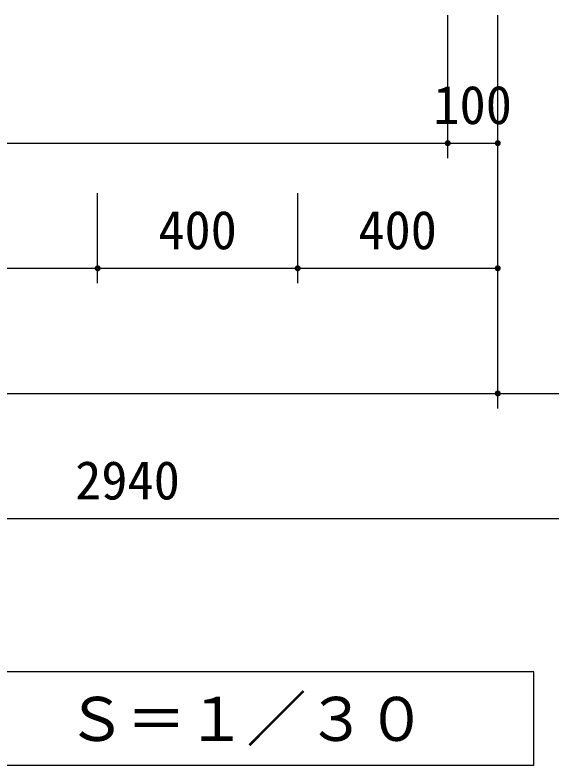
# Model space of a CAD drawing. Units: millimetres, scale not verified. Extents: x -8910 to 8910, y -6308 to 6308.
# Drawn here: x -5027 to -3955, y -4640 to -3142 of the extents above; entities that cross this region are included whole.
import ezdxf
from ezdxf.enums import TextEntityAlignment as Align

# ---------------------------------------------------------------- set-up
doc = ezdxf.new("R2010")
doc.units = ezdxf.units.MM
doc.header["$LTSCALE"] = 30
doc.layers.add('0-0_製作', color=5, linetype='Continuous', lineweight=25)
doc.layers.add('0-5_空気管', color=3, linetype='Continuous', lineweight=25)
doc.styles.add('ＭＳ ゴシック', font='')
doc.styles.get('ＭＳ ゴシック').set_extended_font_data('MS Gothic')

msp = doc.modelspace()

# ---------------------------------------------------------------- linework, layer by layer
at = {"layer": '0-0_製作', "color": 2}
for p, q in [((-4161.27, -3427.71), (-4161.27, -3141.59)), ((-4061.26, -3427.71), (-4061.26, -3141.59)), ((-4061.26, -3677.71), (-4061.26, -3397.71)), ((-4861.27, -3677.71), (-4861.27, -3497.71)), ((-4461.28, -3677.71), (-4461.28, -3497.71)), ((-4061.26, -3927.71), (-4061.26, -3647.71))]:
    msp.add_line(p, q, dxfattribs=at)
at = {"layer": '0-0_製作'}
for points in [[(-4167.25, -3397.33), (-4161.27, -3397.71), (-4167.27, -3397.71)], [(-4167.27, -3397.71), (-4163.12, -3403.41), (-4167.22, -3398.46)], [(-4167.27, -3397.71), (-4162.39, -3403.6), (-4163.12, -3403.41)], [(-4161.27, -3397.71), (-4162.39, -3403.6), (-4167.27, -3397.71)], [(-4167.16, -3396.58), (-4161.27, -3397.71), (-4167.25, -3397.33)], [(-4167.22, -3398.46), (-4163.82, -3403.13), (-4167.08, -3399.2)], [(-4167.22, -3398.46), (-4163.12, -3403.41), (-4163.82, -3403.13)], [(-4166.97, -3395.85), (-4161.27, -3397.71), (-4167.16, -3396.58)], [(-4167.08, -3399.2), (-4164.48, -3402.77), (-4166.84, -3399.91)], [(-4167.08, -3399.2), (-4163.82, -3403.13), (-4164.48, -3402.77)], [(-4166.69, -3395.15), (-4161.27, -3397.71), (-4166.97, -3395.85)], [(-4166.84, -3399.91), (-4165.09, -3402.33), (-4166.52, -3400.6)], [(-4166.84, -3399.91), (-4164.48, -3402.77), (-4165.09, -3402.33)], [(-4166.33, -3394.49), (-4161.27, -3397.71), (-4166.69, -3395.15)], [(-4166.52, -3400.6), (-4165.64, -3401.81), (-4166.12, -3401.23)], [(-4166.52, -3400.6), (-4165.09, -3402.33), (-4165.64, -3401.81)], [(-4165.89, -3393.88), (-4161.27, -3397.71), (-4166.33, -3394.49)], [(-4165.37, -3393.33), (-4161.27, -3397.71), (-4165.89, -3393.88)], [(-4164.79, -3392.85), (-4161.27, -3397.71), (-4165.37, -3393.33)], [(-4164.79, -3392.85), (-4161.27, -3391.71), (-4161.27, -3397.71)], [(-4164.16, -3392.45), (-4161.27, -3391.71), (-4164.79, -3392.85)], [(-4163.47, -3392.13), (-4161.27, -3391.71), (-4164.16, -3392.45)], [(-4162.76, -3391.89), (-4161.27, -3391.71), (-4163.47, -3392.13)], [(-4162.02, -3391.75), (-4161.27, -3391.71), (-4162.76, -3391.89)], [(-4161.27, -3397.71), (-4161.64, -3403.69), (-4162.39, -3403.6)], [(-4161.27, -3397.71), (-4161.27, -3403.71), (-4161.64, -3403.69)], [(-4161.27, -3391.71), (-4155.27, -3397.71), (-4161.27, -3397.71)], [(-4160.89, -3391.72), (-4155.27, -3397.71), (-4161.27, -3391.71)], [(-4161.27, -3397.71), (-4160.51, -3403.66), (-4161.27, -3403.71)], [(-4161.27, -3397.71), (-4159.77, -3403.52), (-4160.51, -3403.66)], [(-4161.27, -3397.71), (-4159.06, -3403.28), (-4159.77, -3403.52)], [(-4161.27, -3397.71), (-4158.37, -3402.96), (-4159.06, -3403.28)], [(-4161.27, -3397.71), (-4157.74, -3402.56), (-4158.37, -3402.96)], [(-4161.27, -3397.71), (-4157.16, -3402.08), (-4157.74, -3402.56)], [(-4155.27, -3397.71), (-4157.16, -3402.08), (-4161.27, -3397.71)], [(-4160.14, -3391.81), (-4155.27, -3397.71), (-4160.89, -3391.72)], [(-4159.41, -3392), (-4155.27, -3397.71), (-4160.14, -3391.81)], [(-4159.41, -3392), (-4155.31, -3396.95), (-4155.27, -3397.71)], [(-4158.71, -3392.28), (-4155.31, -3396.95), (-4159.41, -3392)], [(-4158.71, -3392.28), (-4155.45, -3396.21), (-4155.31, -3396.95)], [(-4158.05, -3392.64), (-4155.45, -3396.21), (-4158.71, -3392.28)], [(-4158.05, -3392.64), (-4155.69, -3395.5), (-4155.45, -3396.21)], [(-4157.44, -3393.08), (-4155.69, -3395.5), (-4158.05, -3392.64)], [(-4157.44, -3393.08), (-4156.01, -3394.81), (-4155.69, -3395.5)], [(-4156.89, -3393.6), (-4156.01, -3394.81), (-4157.44, -3393.08)], [(-4155.27, -3397.71), (-4156.64, -3401.53), (-4157.16, -3402.08)], [(-4156.89, -3393.6), (-4156.41, -3394.18), (-4156.01, -3394.81)], [(-4155.27, -3397.71), (-4156.2, -3400.92), (-4156.64, -3401.53)], [(-4155.27, -3397.71), (-4155.84, -3400.26), (-4156.2, -3400.92)], [(-4155.27, -3397.71), (-4155.56, -3399.56), (-4155.84, -3400.26)], [(-4155.27, -3397.71), (-4155.37, -3398.83), (-4155.56, -3399.56)], [(-4155.27, -3397.71), (-4155.28, -3398.08), (-4155.37, -3398.83)], [(-4067.25, -3397.33), (-4061.26, -3397.71), (-4067.26, -3397.71)], [(-4067.26, -3397.71), (-4062.39, -3403.6), (-4067.22, -3398.46)], [(-4067.26, -3397.71), (-4061.64, -3403.69), (-4062.39, -3403.6)], [(-4061.26, -3397.71), (-4061.64, -3403.69), (-4067.26, -3397.71)], [(-4067.16, -3396.58), (-4061.26, -3397.71), (-4067.25, -3397.33)], [(-4067.22, -3398.46), (-4063.12, -3403.41), (-4067.08, -3399.2)], [(-4067.22, -3398.46), (-4062.39, -3403.6), (-4063.12, -3403.41)], [(-4066.97, -3395.85), (-4061.26, -3397.71), (-4067.16, -3396.58)], [(-4067.08, -3399.2), (-4063.82, -3403.13), (-4066.84, -3399.91)], [(-4067.08, -3399.2), (-4063.12, -3403.41), (-4063.82, -3403.13)], [(-4066.69, -3395.15), (-4061.26, -3397.71), (-4066.97, -3395.85)], [(-4066.84, -3399.91), (-4064.48, -3402.77), (-4066.52, -3400.6)], [(-4066.84, -3399.91), (-4063.82, -3403.13), (-4064.48, -3402.77)], [(-4066.33, -3394.49), (-4061.26, -3397.71), (-4066.69, -3395.15)], [(-4066.52, -3400.6), (-4065.09, -3402.33), (-4066.12, -3401.23)], [(-4066.52, -3400.6), (-4064.48, -3402.77), (-4065.09, -3402.33)], [(-4065.89, -3393.88), (-4061.26, -3397.71), (-4066.33, -3394.49)], [(-4066.12, -3401.23), (-4065.09, -3402.33), (-4065.64, -3401.81)], [(-4065.37, -3393.33), (-4061.26, -3397.71), (-4065.89, -3393.88)], [(-4064.79, -3392.85), (-4061.26, -3397.71), (-4065.37, -3393.33)], [(-4064.79, -3392.85), (-4061.26, -3391.71), (-4061.26, -3397.71)], [(-4064.16, -3392.45), (-4061.26, -3391.71), (-4064.79, -3392.85)], [(-4063.47, -3392.13), (-4061.26, -3391.71), (-4064.16, -3392.45)], [(-4062.76, -3391.89), (-4061.26, -3391.71), (-4063.47, -3392.13)], [(-4062.02, -3391.75), (-4061.26, -3391.71), (-4062.76, -3391.89)], [(-4061.26, -3397.71), (-4061.26, -3403.71), (-4061.64, -3403.69)], [(-4061.26, -3391.71), (-4055.26, -3397.71), (-4061.26, -3397.71)], [(-4060.89, -3391.72), (-4055.26, -3397.71), (-4061.26, -3391.71)], [(-4061.26, -3397.71), (-4060.51, -3403.66), (-4061.26, -3403.71)], [(-4061.26, -3397.71), (-4059.77, -3403.52), (-4060.51, -3403.66)], [(-4061.26, -3397.71), (-4059.06, -3403.28), (-4059.77, -3403.52)], [(-4061.26, -3397.71), (-4058.37, -3402.96), (-4059.06, -3403.28)], [(-4061.26, -3397.71), (-4057.74, -3402.56), (-4058.37, -3402.96)], [(-4061.26, -3397.71), (-4057.16, -3402.08), (-4057.74, -3402.56)], [(-4055.26, -3397.71), (-4057.16, -3402.08), (-4061.26, -3397.71)], [(-4060.14, -3391.81), (-4055.26, -3397.71), (-4060.89, -3391.72)], [(-4060.14, -3391.81), (-4055.31, -3396.95), (-4055.26, -3397.71)], [(-4059.41, -3392), (-4055.31, -3396.95), (-4060.14, -3391.81)], [(-4059.41, -3392), (-4055.45, -3396.21), (-4055.31, -3396.95)], [(-4058.71, -3392.28), (-4055.45, -3396.21), (-4059.41, -3392)], [(-4058.71, -3392.28), (-4055.69, -3395.5), (-4055.45, -3396.21)], [(-4058.05, -3392.64), (-4055.69, -3395.5), (-4058.71, -3392.28)], [(-4058.05, -3392.64), (-4056.01, -3394.81), (-4055.69, -3395.5)], [(-4057.44, -3393.08), (-4056.01, -3394.81), (-4058.05, -3392.64)], [(-4057.44, -3393.08), (-4056.41, -3394.18), (-4056.01, -3394.81)], [(-4056.89, -3393.6), (-4056.41, -3394.18), (-4057.44, -3393.08)], [(-4055.26, -3397.71), (-4056.64, -3401.53), (-4057.16, -3402.08)], [(-4055.26, -3397.71), (-4056.2, -3400.92), (-4056.64, -3401.53)], [(-4055.26, -3397.71), (-4055.84, -3400.26), (-4056.2, -3400.92)], [(-4055.26, -3397.71), (-4055.56, -3399.56), (-4055.84, -3400.26)], [(-4055.26, -3397.71), (-4055.37, -3398.83), (-4055.56, -3399.56)], [(-4055.26, -3397.71), (-4055.28, -3398.08), (-4055.37, -3398.83)], [(-4867.25, -3647.33), (-4861.27, -3647.71), (-4867.27, -3647.71)], [(-4867.27, -3647.71), (-4863.12, -3653.41), (-4867.22, -3648.46)], [(-4867.27, -3647.71), (-4862.39, -3653.6), (-4863.12, -3653.41)], [(-4861.27, -3647.71), (-4862.39, -3653.6), (-4867.27, -3647.71)], [(-4867.16, -3646.58), (-4861.27, -3647.71), (-4867.25, -3647.33)], [(-4867.22, -3648.46), (-4863.82, -3653.13), (-4867.08, -3649.2)], [(-4867.22, -3648.46), (-4863.12, -3653.41), (-4863.82, -3653.13)], [(-4866.97, -3645.85), (-4861.27, -3647.71), (-4867.16, -3646.58)], [(-4867.08, -3649.2), (-4864.48, -3652.77), (-4866.84, -3649.91)], [(-4867.08, -3649.2), (-4863.82, -3653.13), (-4864.48, -3652.77)], [(-4866.69, -3645.15), (-4861.27, -3647.71), (-4866.97, -3645.85)], [(-4866.84, -3649.91), (-4865.09, -3652.33), (-4866.52, -3650.6)], [(-4866.84, -3649.91), (-4864.48, -3652.77), (-4865.09, -3652.33)], [(-4866.33, -3644.49), (-4861.27, -3647.71), (-4866.69, -3645.15)], [(-4866.52, -3650.6), (-4865.64, -3651.81), (-4866.12, -3651.23)], [(-4866.52, -3650.6), (-4865.09, -3652.33), (-4865.64, -3651.81)], [(-4865.89, -3643.88), (-4861.27, -3647.71), (-4866.33, -3644.49)], [(-4865.37, -3643.33), (-4861.27, -3647.71), (-4865.89, -3643.88)], [(-4864.79, -3642.85), (-4861.27, -3647.71), (-4865.37, -3643.33)], [(-4864.79, -3642.85), (-4861.27, -3641.71), (-4861.27, -3647.71)], [(-4864.16, -3642.45), (-4861.27, -3641.71), (-4864.79, -3642.85)], [(-4863.47, -3642.13), (-4861.27, -3641.71), (-4864.16, -3642.45)], [(-4862.76, -3641.89), (-4861.27, -3641.71), (-4863.47, -3642.13)], [(-4862.02, -3641.75), (-4861.27, -3641.71), (-4862.76, -3641.89)], [(-4861.27, -3647.71), (-4861.64, -3653.69), (-4862.39, -3653.6)], [(-4861.27, -3647.71), (-4861.27, -3653.71), (-4861.64, -3653.69)], [(-4861.27, -3641.71), (-4855.27, -3647.71), (-4861.27, -3647.71)], [(-4860.89, -3641.72), (-4855.27, -3647.71), (-4861.27, -3641.71)], [(-4861.27, -3647.71), (-4860.51, -3653.66), (-4861.27, -3653.71)], [(-4861.27, -3647.71), (-4859.77, -3653.52), (-4860.51, -3653.66)], [(-4861.27, -3647.71), (-4859.06, -3653.28), (-4859.77, -3653.52)], [(-4861.27, -3647.71), (-4858.37, -3652.96), (-4859.06, -3653.28)], [(-4861.27, -3647.71), (-4857.74, -3652.56), (-4858.37, -3652.96)], [(-4861.27, -3647.71), (-4857.16, -3652.08), (-4857.74, -3652.56)], [(-4855.27, -3647.71), (-4857.16, -3652.08), (-4861.27, -3647.71)], [(-4860.14, -3641.81), (-4855.27, -3647.71), (-4860.89, -3641.72)], [(-4859.41, -3642), (-4855.27, -3647.71), (-4860.14, -3641.81)], [(-4859.41, -3642), (-4855.31, -3646.95), (-4855.27, -3647.71)], [(-4858.71, -3642.28), (-4855.31, -3646.95), (-4859.41, -3642)], [(-4858.71, -3642.28), (-4855.45, -3646.21), (-4855.31, -3646.95)], [(-4858.05, -3642.64), (-4855.45, -3646.21), (-4858.71, -3642.28)], [(-4858.05, -3642.64), (-4855.69, -3645.5), (-4855.45, -3646.21)], [(-4857.44, -3643.08), (-4855.69, -3645.5), (-4858.05, -3642.64)], [(-4857.44, -3643.08), (-4856.01, -3644.81), (-4855.69, -3645.5)], [(-4856.89, -3643.6), (-4856.01, -3644.81), (-4857.44, -3643.08)], [(-4855.27, -3647.71), (-4856.64, -3651.53), (-4857.16, -3652.08)], [(-4856.89, -3643.6), (-4856.41, -3644.18), (-4856.01, -3644.81)], [(-4855.27, -3647.71), (-4856.2, -3650.92), (-4856.64, -3651.53)], [(-4855.27, -3647.71), (-4855.84, -3650.26), (-4856.2, -3650.92)], [(-4855.27, -3647.71), (-4855.56, -3649.56), (-4855.84, -3650.26)], [(-4855.27, -3647.71), (-4855.37, -3648.83), (-4855.56, -3649.56)], [(-4855.27, -3647.71), (-4855.28, -3648.08), (-4855.37, -3648.83)], [(-4467.27, -3647.33), (-4461.28, -3647.71), (-4467.28, -3647.71)], [(-4467.28, -3647.71), (-4463.13, -3653.41), (-4467.23, -3648.46)], [(-4467.28, -3647.71), (-4462.4, -3653.6), (-4463.13, -3653.41)], [(-4461.28, -3647.71), (-4462.4, -3653.6), (-4467.28, -3647.71)], [(-4467.17, -3646.58), (-4461.28, -3647.71), (-4467.27, -3647.33)], [(-4467.23, -3648.46), (-4463.83, -3653.13), (-4467.09, -3649.2)], [(-4467.23, -3648.46), (-4463.13, -3653.41), (-4463.83, -3653.13)], [(-4466.98, -3645.85), (-4461.28, -3647.71), (-4467.17, -3646.58)], [(-4467.09, -3649.2), (-4464.49, -3652.77), (-4466.86, -3649.91)], [(-4467.09, -3649.2), (-4463.83, -3653.13), (-4464.49, -3652.77)], [(-4466.71, -3645.15), (-4461.28, -3647.71), (-4466.98, -3645.85)], [(-4466.86, -3649.91), (-4465.1, -3652.33), (-4466.54, -3650.6)], [(-4466.86, -3649.91), (-4464.49, -3652.77), (-4465.1, -3652.33)], [(-4466.34, -3644.49), (-4461.28, -3647.71), (-4466.71, -3645.15)], [(-4466.54, -3650.6), (-4465.65, -3651.81), (-4466.13, -3651.23)], [(-4466.54, -3650.6), (-4465.1, -3652.33), (-4465.65, -3651.81)], [(-4465.9, -3643.88), (-4461.28, -3647.71), (-4466.34, -3644.49)], [(-4465.38, -3643.33), (-4461.28, -3647.71), (-4465.9, -3643.88)], [(-4464.8, -3642.85), (-4461.28, -3647.71), (-4465.38, -3643.33)], [(-4464.8, -3642.85), (-4461.28, -3641.71), (-4461.28, -3647.71)], [(-4464.17, -3642.45), (-4461.28, -3641.71), (-4464.8, -3642.85)], [(-4463.49, -3642.13), (-4461.28, -3641.71), (-4464.17, -3642.45)], [(-4462.77, -3641.89), (-4461.28, -3641.71), (-4463.49, -3642.13)], [(-4462.03, -3641.75), (-4461.28, -3641.71), (-4462.77, -3641.89)], [(-4461.28, -3647.71), (-4461.65, -3653.69), (-4462.4, -3653.6)], [(-4461.28, -3647.71), (-4461.28, -3653.71), (-4461.65, -3653.69)], [(-4461.28, -3641.71), (-4455.28, -3647.71), (-4461.28, -3647.71)], [(-4460.9, -3641.72), (-4455.28, -3647.71), (-4461.28, -3641.71)], [(-4461.28, -3647.71), (-4460.53, -3653.66), (-4461.28, -3653.71)], [(-4461.28, -3647.71), (-4459.79, -3653.52), (-4460.53, -3653.66)], [(-4461.28, -3647.71), (-4459.07, -3653.28), (-4459.79, -3653.52)], [(-4461.28, -3647.71), (-4458.39, -3652.96), (-4459.07, -3653.28)], [(-4461.28, -3647.71), (-4457.75, -3652.56), (-4458.39, -3652.96)], [(-4461.28, -3647.71), (-4457.17, -3652.08), (-4457.75, -3652.56)], [(-4455.28, -3647.71), (-4457.17, -3652.08), (-4461.28, -3647.71)], [(-4460.15, -3641.81), (-4455.28, -3647.71), (-4460.9, -3641.72)], [(-4459.42, -3642), (-4455.28, -3647.71), (-4460.15, -3641.81)], [(-4459.42, -3642), (-4455.32, -3646.95), (-4455.28, -3647.71)], [(-4458.72, -3642.28), (-4455.32, -3646.95), (-4459.42, -3642)], [(-4458.72, -3642.28), (-4455.47, -3646.21), (-4455.32, -3646.95)], [(-4458.06, -3642.64), (-4455.47, -3646.21), (-4458.72, -3642.28)], [(-4458.06, -3642.64), (-4455.7, -3645.5), (-4455.47, -3646.21)], [(-4457.45, -3643.08), (-4455.7, -3645.5), (-4458.06, -3642.64)], [(-4457.45, -3643.08), (-4456.02, -3644.81), (-4455.7, -3645.5)], [(-4456.9, -3643.6), (-4456.02, -3644.81), (-4457.45, -3643.08)], [(-4455.28, -3647.71), (-4456.65, -3651.53), (-4457.17, -3652.08)], [(-4456.9, -3643.6), (-4456.42, -3644.18), (-4456.02, -3644.81)], [(-4455.28, -3647.71), (-4456.21, -3650.92), (-4456.65, -3651.53)], [(-4455.28, -3647.71), (-4455.85, -3650.26), (-4456.21, -3650.92)], [(-4455.28, -3647.71), (-4455.57, -3649.56), (-4455.85, -3650.26)], [(-4455.28, -3647.71), (-4455.38, -3648.83), (-4455.57, -3649.56)], [(-4455.28, -3647.71), (-4455.29, -3648.08), (-4455.38, -3648.83)], [(-4067.25, -3647.33), (-4061.26, -3647.71), (-4067.26, -3647.71)], [(-4067.26, -3647.71), (-4062.39, -3653.6), (-4067.22, -3648.46)], [(-4067.26, -3647.71), (-4061.64, -3653.69), (-4062.39, -3653.6)], [(-4061.26, -3647.71), (-4061.64, -3653.69), (-4067.26, -3647.71)], [(-4067.16, -3646.58), (-4061.26, -3647.71), (-4067.25, -3647.33)], [(-4067.22, -3648.46), (-4063.12, -3653.41), (-4067.08, -3649.2)], [(-4067.22, -3648.46), (-4062.39, -3653.6), (-4063.12, -3653.41)], [(-4066.97, -3645.85), (-4061.26, -3647.71), (-4067.16, -3646.58)], [(-4067.08, -3649.2), (-4063.82, -3653.13), (-4066.84, -3649.91)], [(-4067.08, -3649.2), (-4063.12, -3653.41), (-4063.82, -3653.13)], [(-4066.69, -3645.15), (-4061.26, -3647.71), (-4066.97, -3645.85)], [(-4066.84, -3649.91), (-4064.48, -3652.77), (-4066.52, -3650.6)], [(-4066.84, -3649.91), (-4063.82, -3653.13), (-4064.48, -3652.77)], [(-4066.33, -3644.49), (-4061.26, -3647.71), (-4066.69, -3645.15)], [(-4066.52, -3650.6), (-4065.09, -3652.33), (-4066.12, -3651.23)], [(-4066.52, -3650.6), (-4064.48, -3652.77), (-4065.09, -3652.33)], [(-4065.89, -3643.88), (-4061.26, -3647.71), (-4066.33, -3644.49)], [(-4066.12, -3651.23), (-4065.09, -3652.33), (-4065.64, -3651.81)], [(-4065.37, -3643.33), (-4061.26, -3647.71), (-4065.89, -3643.88)], [(-4064.79, -3642.85), (-4061.26, -3647.71), (-4065.37, -3643.33)], [(-4064.79, -3642.85), (-4061.26, -3641.71), (-4061.26, -3647.71)], [(-4064.16, -3642.45), (-4061.26, -3641.71), (-4064.79, -3642.85)], [(-4063.47, -3642.13), (-4061.26, -3641.71), (-4064.16, -3642.45)], [(-4062.76, -3641.89), (-4061.26, -3641.71), (-4063.47, -3642.13)], [(-4062.02, -3641.75), (-4061.26, -3641.71), (-4062.76, -3641.89)], [(-4061.26, -3647.71), (-4061.26, -3653.71), (-4061.64, -3653.69)], [(-4061.26, -3641.71), (-4055.26, -3647.71), (-4061.26, -3647.71)], [(-4060.89, -3641.72), (-4055.26, -3647.71), (-4061.26, -3641.71)], [(-4061.26, -3647.71), (-4060.51, -3653.66), (-4061.26, -3653.71)], [(-4061.26, -3647.71), (-4059.77, -3653.52), (-4060.51, -3653.66)], [(-4061.26, -3647.71), (-4059.06, -3653.28), (-4059.77, -3653.52)], [(-4061.26, -3647.71), (-4058.37, -3652.96), (-4059.06, -3653.28)], [(-4061.26, -3647.71), (-4057.74, -3652.56), (-4058.37, -3652.96)], [(-4061.26, -3647.71), (-4057.16, -3652.08), (-4057.74, -3652.56)], [(-4055.26, -3647.71), (-4057.16, -3652.08), (-4061.26, -3647.71)], [(-4060.14, -3641.81), (-4055.26, -3647.71), (-4060.89, -3641.72)], [(-4060.14, -3641.81), (-4055.31, -3646.95), (-4055.26, -3647.71)], [(-4059.41, -3642), (-4055.31, -3646.95), (-4060.14, -3641.81)], [(-4059.41, -3642), (-4055.45, -3646.21), (-4055.31, -3646.95)], [(-4058.71, -3642.28), (-4055.45, -3646.21), (-4059.41, -3642)], [(-4058.71, -3642.28), (-4055.69, -3645.5), (-4055.45, -3646.21)], [(-4058.05, -3642.64), (-4055.69, -3645.5), (-4058.71, -3642.28)], [(-4058.05, -3642.64), (-4056.01, -3644.81), (-4055.69, -3645.5)], [(-4057.44, -3643.08), (-4056.01, -3644.81), (-4058.05, -3642.64)], [(-4057.44, -3643.08), (-4056.41, -3644.18), (-4056.01, -3644.81)], [(-4056.89, -3643.6), (-4056.41, -3644.18), (-4057.44, -3643.08)], [(-4055.26, -3647.71), (-4056.64, -3651.53), (-4057.16, -3652.08)], [(-4055.26, -3647.71), (-4056.2, -3650.92), (-4056.64, -3651.53)], [(-4055.26, -3647.71), (-4055.84, -3650.26), (-4056.2, -3650.92)], [(-4055.26, -3647.71), (-4055.56, -3649.56), (-4055.84, -3650.26)], [(-4055.26, -3647.71), (-4055.37, -3648.83), (-4055.56, -3649.56)], [(-4055.26, -3647.71), (-4055.28, -3648.08), (-4055.37, -3648.83)], [(-4066.97, -3895.85), (-4061.26, -3897.71), (-4067.16, -3896.58)], [(-4066.69, -3895.15), (-4061.26, -3897.71), (-4066.97, -3895.85)], [(-4066.33, -3894.49), (-4061.26, -3897.71), (-4066.69, -3895.15)], [(-4065.89, -3893.88), (-4061.26, -3897.71), (-4066.33, -3894.49)], [(-4065.37, -3893.33), (-4061.26, -3897.71), (-4065.89, -3893.88)], [(-4065.37, -3893.33), (-4061.26, -3891.71), (-4061.26, -3897.71)], [(-4064.79, -3892.85), (-4061.26, -3891.71), (-4065.37, -3893.33)], [(-4064.16, -3892.45), (-4061.26, -3891.71), (-4064.79, -3892.85)], [(-4063.47, -3892.13), (-4061.26, -3891.71), (-4064.16, -3892.45)], [(-4062.76, -3891.89), (-4061.26, -3891.71), (-4063.47, -3892.13)], [(-4062.02, -3891.75), (-4061.26, -3891.71), (-4062.76, -3891.89)], [(-4061.26, -3891.71), (-4055.26, -3897.71), (-4061.26, -3897.71)], [(-4060.89, -3891.72), (-4055.26, -3897.71), (-4061.26, -3891.71)], [(-4060.89, -3891.72), (-4055.31, -3896.95), (-4055.26, -3897.71)], [(-4060.14, -3891.81), (-4055.31, -3896.95), (-4060.89, -3891.72)], [(-4060.14, -3891.81), (-4055.45, -3896.21), (-4055.31, -3896.95)], [(-4059.41, -3892), (-4055.45, -3896.21), (-4060.14, -3891.81)], [(-4059.41, -3892), (-4055.69, -3895.5), (-4055.45, -3896.21)], [(-4058.71, -3892.28), (-4055.69, -3895.5), (-4059.41, -3892)], [(-4058.71, -3892.28), (-4056.01, -3894.81), (-4055.69, -3895.5)], [(-4058.05, -3892.64), (-4056.01, -3894.81), (-4058.71, -3892.28)], [(-4058.05, -3892.64), (-4056.41, -3894.18), (-4056.01, -3894.81)], [(-4057.44, -3893.08), (-4056.41, -3894.18), (-4058.05, -3892.64)], [(-4057.44, -3893.08), (-4056.89, -3893.6), (-4056.41, -3894.18)], [(-4067.25, -3897.33), (-4061.26, -3897.71), (-4067.26, -3897.71)], [(-4067.26, -3897.71), (-4061.64, -3903.69), (-4067.22, -3898.46)], [(-4067.26, -3897.71), (-4061.26, -3903.71), (-4061.64, -3903.69)], [(-4061.26, -3897.71), (-4061.26, -3903.71), (-4067.26, -3897.71)], [(-4067.16, -3896.58), (-4061.26, -3897.71), (-4067.25, -3897.33)], [(-4067.22, -3898.46), (-4062.39, -3903.6), (-4067.08, -3899.2)], [(-4067.22, -3898.46), (-4061.64, -3903.69), (-4062.39, -3903.6)], [(-4067.08, -3899.2), (-4063.12, -3903.41), (-4066.84, -3899.91)], [(-4067.08, -3899.2), (-4062.39, -3903.6), (-4063.12, -3903.41)], [(-4066.84, -3899.91), (-4063.82, -3903.13), (-4066.52, -3900.6)], [(-4066.84, -3899.91), (-4063.12, -3903.41), (-4063.82, -3903.13)], [(-4066.52, -3900.6), (-4064.48, -3902.77), (-4066.12, -3901.23)], [(-4066.52, -3900.6), (-4063.82, -3903.13), (-4064.48, -3902.77)], [(-4066.12, -3901.23), (-4065.09, -3902.33), (-4065.64, -3901.81)], [(-4066.12, -3901.23), (-4064.48, -3902.77), (-4065.09, -3902.33)], [(-4061.26, -3897.71), (-4060.51, -3903.66), (-4061.26, -3903.71)], [(-4061.26, -3897.71), (-4059.77, -3903.52), (-4060.51, -3903.66)], [(-4061.26, -3897.71), (-4059.06, -3903.28), (-4059.77, -3903.52)], [(-4061.26, -3897.71), (-4058.37, -3902.96), (-4059.06, -3903.28)], [(-4061.26, -3897.71), (-4057.74, -3902.56), (-4058.37, -3902.96)], [(-4061.26, -3897.71), (-4057.16, -3902.08), (-4057.74, -3902.56)], [(-4061.26, -3897.71), (-4056.64, -3901.53), (-4057.16, -3902.08)], [(-4055.26, -3897.71), (-4056.64, -3901.53), (-4061.26, -3897.71)], [(-4055.26, -3897.71), (-4056.2, -3900.92), (-4056.64, -3901.53)], [(-4055.26, -3897.71), (-4055.84, -3900.26), (-4056.2, -3900.92)], [(-4055.26, -3897.71), (-4055.56, -3899.56), (-4055.84, -3900.26)], [(-4055.26, -3897.71), (-4055.37, -3898.83), (-4055.56, -3899.56)], [(-4055.26, -3897.71), (-4055.28, -3898.08), (-4055.37, -3898.83)]]:
    msp.add_solid(points, dxfattribs=at)
at = {"layer": '0-5_空気管', "color": 2}
for p, q in [((-6171.26, -3397.71), (-4161.27, -3397.71)), ((-4161.27, -3397.71), (-4061.26, -3397.71)), ((-5521.27, -3647.71), (-4861.27, -3647.71)), ((-4861.27, -3647.71), (-4461.28, -3647.71)), ((-4461.28, -3647.71), (-4061.26, -3647.71)), ((-6271.26, -3897.71), (-4061.26, -3897.71)), ((-4061.26, -3897.71), (-3441.27, -3897.71)), ((-6271.26, -4147.71), (-3331.26, -4147.71))]:
    msp.add_line(p, q, dxfattribs=at)
at = {"layer": '0-5_空気管'}
msp.add_lwpolyline([(-3989.3, -4453.82), (-6018.63, -4453.82), (-6018.63, -4640.13), (-3989.3, -4640.13)], close=True, dxfattribs=at)

# ---------------------------------------------------------------- texts
at = {"layer": '0-5_空気管', "color": 4, "style": 'ＭＳ ゴシック'}
for s, height, p in [('100', 76.98, (-4190.02, -3382.71)), ('400', 76.98, (-4740.02, -3632.71)), ('400', 76.98, (-4340.02, -3632.71)), ('2940', 76.98, (-4906.26, -4132.71)), ('Ｓ＝１／３０', 87.98, (-4923.83, -4618.43))]:
    msp.add_text(s, height=height, dxfattribs=at).set_placement(p, align=Align.BOTTOM_LEFT)

doc.saveas('drawing.dxf')
